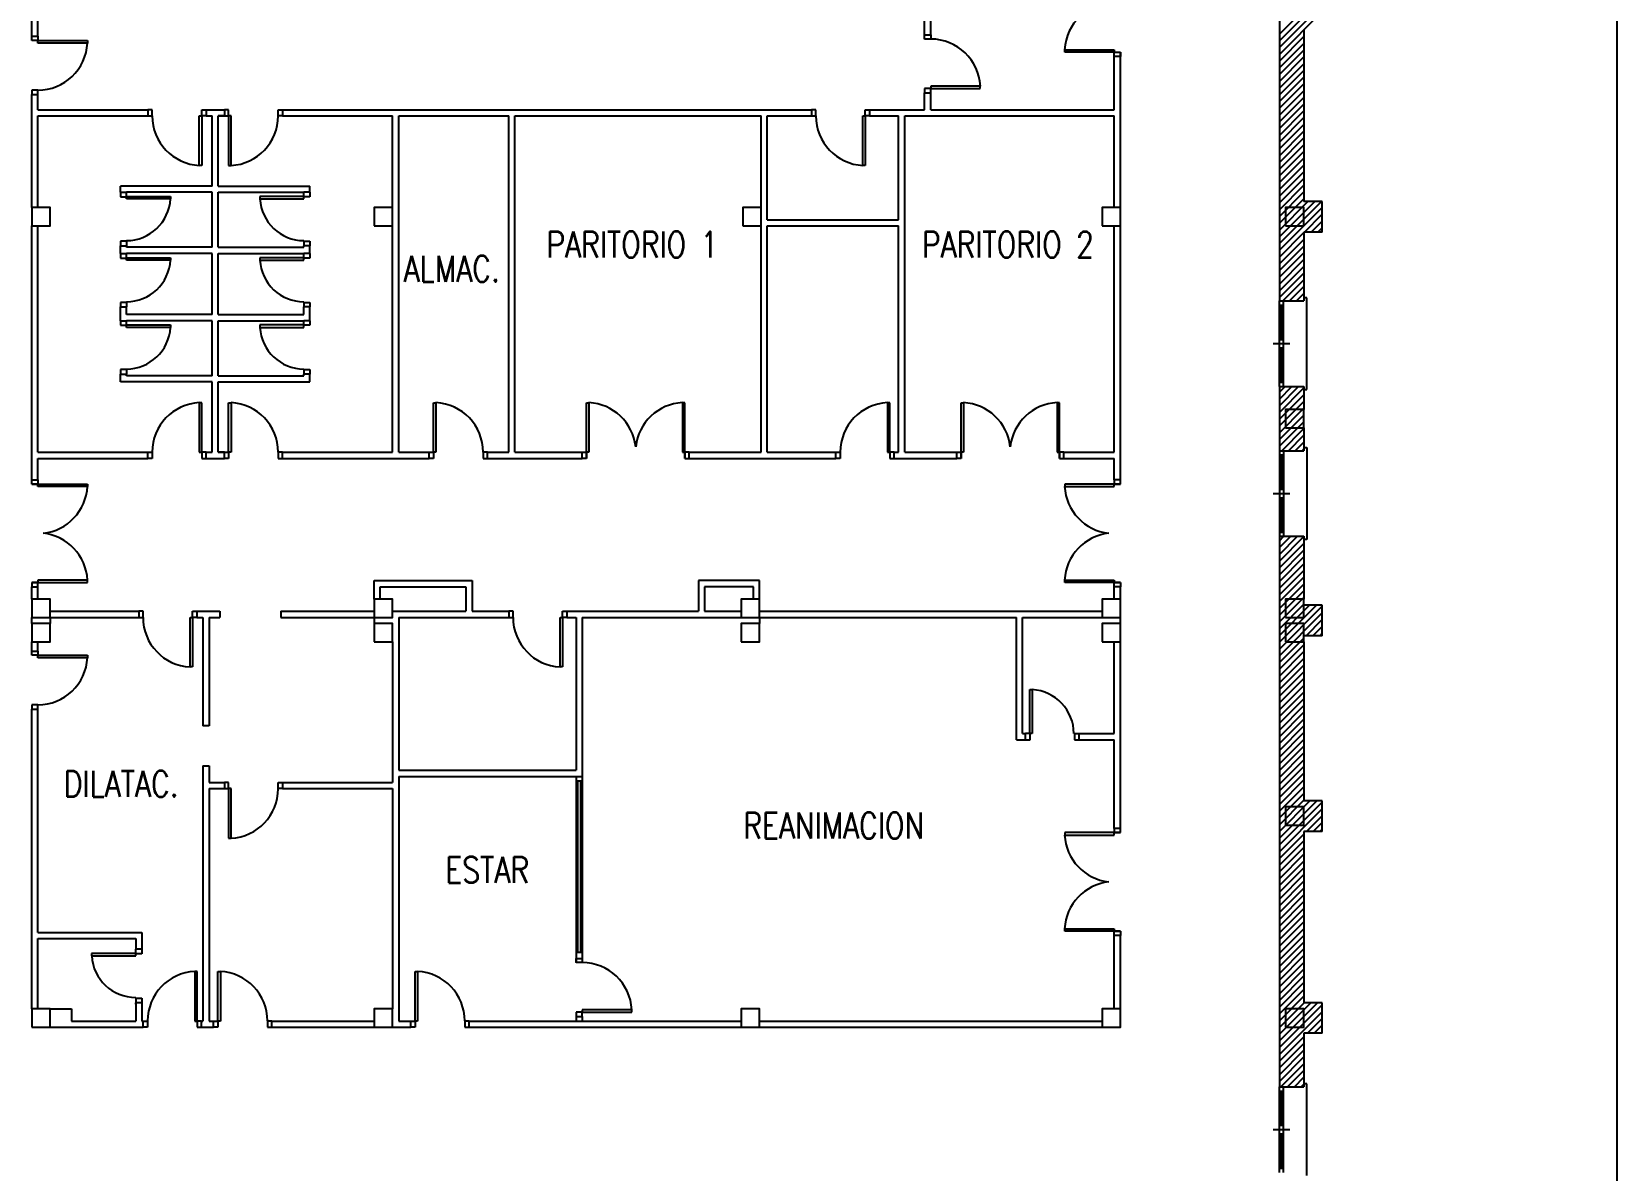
# Model space of a CAD drawing. Extents: x 0 to 420, y 0 to 297.
# Drawn here: x 316.3 to 420, y 79.6 to 154.1 of the extents above; entities that cross this region are included whole.
import ezdxf
from ezdxf.enums import TextEntityAlignment as Align

# ---------------------------------------------------------------- set-up
doc = ezdxf.new("R2010")
doc.units = 0
doc.header["$LTSCALE"] = 0.8
doc.header["$MEASUREMENT"] = 0
doc.layers.get('0').update_dxf_attribs({"linetype": 'CONTINUOUS'})
doc.layers.add('PLANTA-EDIFICIO', color=7, linetype='CONTINUOUS')
doc.layers.add('USO-EDIFICIO', color=7, linetype='CONTINUOUS')
doc.styles.add('ROMANS', font='ROMANS.shx', dxfattribs={"width": 0.8, "height": 1.7})

# ---------------------------------------------------------------- blocks, each defined once
blk = doc.blocks.new('*X14')
at = {"color": 0}
for p, q in [((397.9, 153.95), (400.15, 156.2)), ((397.9, 153.51), (400.59, 156.2)), ((397.9, 153.06), (400.7, 155.86)), ((397.9, 152.62), (400.7, 155.42)), ((397.9, 152.18), (399.5, 153.78)), ((397.9, 151.74), (399.5, 153.34)), ((397.9, 151.3), (399.5, 152.9)), ((397.9, 150.85), (399.5, 152.45)), ((397.9, 150.41), (399.5, 152.01)), ((397.9, 149.97), (399.5, 151.57)), ((397.9, 149.53), (399.5, 151.13)), ((397.9, 149.09), (399.5, 150.69)), ((397.9, 148.64), (399.5, 150.24)), ((397.9, 148.2), (399.5, 149.8)), ((397.9, 147.76), (399.5, 149.36)), ((397.9, 147.32), (399.5, 148.92)), ((397.9, 146.88), (399.5, 148.48)), ((397.9, 146.44), (399.5, 148.04)), ((397.9, 145.99), (399.5, 147.59)), ((397.9, 145.55), (399.5, 147.15)), ((397.9, 145.11), (399.5, 146.71)), ((397.9, 144.67), (399.5, 146.27)), ((397.9, 144.23), (399.5, 145.83)), ((397.9, 143.78), (399.5, 145.38)), ((397.9, 143.34), (399.5, 144.94)), ((397.9, 142.9), (399.5, 144.5)), ((397.9, 142.46), (399.5, 144.06)), ((397.9, 142.02), (399.5, 143.62)), ((397.9, 141.57), (399.5, 143.17)), ((397.9, 141.13), (399.77, 143)), ((397.9, 140.69), (400.21, 143)), ((397.9, 140.25), (400.65, 143)), ((397.9, 139.81), (400.7, 142.61)), ((399.54, 141), (400.7, 142.16)), ((399.98, 141), (400.7, 141.72)), ((400.42, 141), (400.7, 141.28)), ((397.9, 139.36), (399.5, 140.96)), ((397.9, 138.92), (399.5, 140.52)), ((397.9, 138.48), (399.5, 140.08)), ((397.9, 138.04), (399.5, 139.64)), ((397.9, 137.6), (399.5, 139.2)), ((397.9, 137.15), (399.5, 138.75)), ((397.9, 136.71), (399.5, 138.31)), ((398.13, 136.5), (399.5, 137.87)), ((398.57, 136.5), (399.5, 137.43)), ((399.01, 136.5), (399.5, 136.99)), ((399.46, 136.5), (399.5, 136.54)), ((397.9, 130.53), (398.27, 130.9)), ((397.9, 130.08), (398.72, 130.9)), ((397.9, 129.64), (399.16, 130.9)), ((397.9, 129.2), (399.5, 130.8)), ((397.9, 128.76), (399.5, 130.36)), ((397.9, 128.32), (399.5, 129.92)), ((397.9, 127.87), (399.5, 129.47)), ((397.9, 127.43), (399.5, 129.03)), ((397.9, 126.99), (399.5, 128.59)), ((398.05, 126.7), (399.5, 128.15)), ((398.49, 126.7), (399.5, 127.71)), ((398.94, 126.7), (399.5, 127.26)), ((399.38, 126.7), (399.5, 126.82)), ((397.9, 120.8), (398.2, 121.1)), ((397.9, 120.36), (398.64, 121.1)), ((397.9, 119.92), (399.08, 121.1)), ((397.9, 119.48), (399.5, 121.08)), ((397.9, 119.03), (399.5, 120.63)), ((397.9, 118.59), (399.5, 120.19)), ((397.9, 118.15), (399.5, 119.75)), ((397.9, 117.71), (399.5, 119.31)), ((397.9, 117.27), (399.5, 118.87)), ((397.9, 116.83), (399.5, 118.43)), ((397.9, 116.38), (399.5, 117.98)), ((397.9, 115.94), (399.5, 117.54)), ((397.9, 115.5), (399.5, 117.1)), ((397.9, 115.06), (399.5, 116.66)), ((397.9, 114.62), (399.88, 116.6)), ((397.9, 114.17), (400.33, 116.6)), ((397.9, 113.73), (400.7, 116.53)), ((397.9, 113.29), (400.7, 116.09)), ((399.65, 114.6), (400.7, 115.65)), ((400.09, 114.6), (400.7, 115.21)), ((397.9, 112.85), (399.5, 114.45)), ((400.54, 114.6), (400.7, 114.76)), ((397.9, 112.41), (399.5, 114.01)), ((397.9, 111.96), (399.5, 113.56)), ((397.9, 111.52), (399.5, 113.12)), ((397.9, 111.08), (399.5, 112.68)), ((397.9, 110.64), (399.5, 112.24)), ((397.9, 110.2), (399.5, 111.8)), ((397.9, 109.75), (399.5, 111.35)), ((397.9, 109.31), (399.5, 110.91)), ((397.9, 108.87), (399.5, 110.47)), ((397.9, 108.43), (399.5, 110.03)), ((397.9, 107.99), (399.5, 109.59)), ((397.9, 107.54), (399.5, 109.14)), ((397.9, 107.1), (399.5, 108.7)), ((397.9, 106.66), (399.5, 108.26)), ((397.9, 106.22), (399.5, 107.82)), ((397.9, 105.78), (399.5, 107.38)), ((397.9, 105.33), (399.5, 106.93)), ((397.9, 104.89), (399.5, 106.49)), ((397.9, 104.45), (399.5, 106.05)), ((397.9, 104.01), (399.5, 105.61)), ((397.9, 103.57), (399.5, 105.17)), ((397.9, 103.12), (399.5, 104.72)), ((397.9, 102.68), (399.5, 104.28)), ((397.9, 102.24), (399.5, 103.84)), ((397.9, 101.8), (399.9, 103.8)), ((397.9, 101.36), (400.34, 103.8)), ((397.9, 100.92), (400.7, 103.72)), ((397.9, 100.47), (400.7, 103.27)), ((399.67, 101.8), (400.7, 102.83)), ((397.9, 100.03), (399.5, 101.63)), ((400.11, 101.8), (400.7, 102.39)), ((400.55, 101.8), (400.7, 101.95)), ((397.9, 99.59), (399.5, 101.19)), ((397.9, 99.15), (399.5, 100.75)), ((397.9, 98.71), (399.5, 100.31)), ((397.9, 98.26), (399.5, 99.86)), ((397.9, 97.82), (399.5, 99.42)), ((397.9, 97.38), (399.5, 98.98)), ((397.9, 96.94), (399.5, 98.54)), ((397.9, 96.5), (399.5, 98.1)), ((397.9, 96.05), (399.5, 97.65)), ((397.9, 95.61), (399.5, 97.21)), ((397.9, 95.17), (399.5, 96.77)), ((397.9, 94.73), (399.5, 96.33)), ((397.9, 94.29), (399.5, 95.89)), ((397.9, 93.84), (399.5, 95.44)), ((397.9, 93.4), (399.5, 95)), ((397.9, 92.96), (399.5, 94.56)), ((397.9, 92.52), (399.5, 94.12)), ((397.9, 92.08), (399.5, 93.68)), ((397.9, 91.63), (399.5, 93.23)), ((397.9, 91.19), (399.5, 92.79)), ((397.9, 90.75), (399.5, 92.35)), ((397.9, 90.31), (399.5, 91.91)), ((397.9, 89.87), (399.5, 91.47)), ((397.9, 89.42), (399.5, 91.02)), ((397.9, 88.98), (399.52, 90.6)), ((397.9, 88.54), (399.96, 90.6)), ((397.9, 88.1), (400.4, 90.6)), ((397.9, 87.66), (400.7, 90.46)), ((397.9, 87.21), (400.7, 90.01)), ((399.73, 88.6), (400.7, 89.57)), ((397.9, 86.77), (399.5, 88.37)), ((400.17, 88.6), (400.7, 89.13)), ((400.61, 88.6), (400.7, 88.69)), ((397.9, 86.33), (399.5, 87.93)), ((397.9, 85.89), (399.5, 87.49)), ((397.9, 85.45), (399.5, 87.05)), ((397.99, 85.1), (399.5, 86.61)), ((398.44, 85.1), (399.5, 86.16)), ((398.88, 85.1), (399.5, 85.72)), ((399.32, 85.1), (399.5, 85.28))]:
    blk.add_line(p, q, dxfattribs=at)

msp = doc.modelspace()

# ---------------------------------------------------------------- linework, layer by layer
msp.add_line((420, 0), (420, 297))
at = {"layer": 'PLANTA-EDIFICIO'}
for p, q in [((375.1, 153.9), (375.1, 172.5)), ((397.9, 169.4), (397.9, 136.5)), ((316.3, 153.8), (316.3, 167.8)), ((316.7, 153.8), (316.7, 155)), ((374.7, 153.9), (374.7, 155)), ((316.3, 153.8), (316.7, 153.8)), ((316.3, 153.52), (316.3, 153.8)), ((316.7, 153.52), (316.3, 153.52)), ((316.7, 153.8), (316.7, 153.52)), ((316.7, 153.36), (316.7, 153.52)), ((316.7, 153.52), (319.94, 153.52)), ((319.94, 153.52), (319.94, 153.36)), ((374.7, 153.9), (375.1, 153.9)), ((374.7, 153.62), (374.7, 153.9)), ((375.1, 153.62), (374.7, 153.62)), ((375.1, 153.9), (375.1, 153.62)), ((399.5, 154.2), (399.5, 143)), ((319.94, 153.36), (316.7, 153.36)), ((383.86, 152.92), (387.1, 152.92)), ((383.86, 152.76), (383.86, 152.92)), ((387.1, 152.76), (383.86, 152.76)), ((387.1, 152.92), (387.1, 152.76)), ((387.1, 149), (387.1, 152.76)), ((387.1, 152.76), (387.5, 152.76)), ((387.1, 152.48), (387.1, 152.76)), ((387.5, 152.48), (387.1, 152.48)), ((387.5, 142.6), (387.5, 152.76)), ((387.5, 152.76), (387.5, 152.48)), ((374.7, 150.38), (374.7, 150.1)), ((375.1, 150.38), (374.7, 150.38)), ((378.34, 150.54), (375.1, 150.54)), ((375.1, 150.54), (375.1, 150.38)), ((375.1, 150.1), (375.1, 150.38)), ((375.1, 150.38), (378.34, 150.38)), ((378.34, 150.38), (378.34, 150.54)), ((316.7, 150.28), (316.3, 150.28)), ((316.3, 150.28), (316.3, 150)), ((316.3, 150), (316.7, 150)), ((316.3, 142.6), (316.3, 150)), ((316.7, 150), (316.7, 150.28)), ((316.7, 149), (316.7, 150)), ((374.7, 149), (374.7, 150.1)), ((374.7, 150.1), (375.1, 150.1)), ((375.1, 149), (375.1, 150.1)), ((316.7, 149), (323.9, 149)), ((316.7, 148.6), (323.9, 148.6)), ((316.7, 142.6), (316.7, 148.6)), ((323.9, 149), (323.9, 148.6)), ((324.18, 149), (323.9, 149)), ((323.9, 148.6), (324.18, 148.6)), ((324.18, 148.6), (324.18, 149)), ((327.26, 145.36), (327.26, 148.6)), ((327.26, 148.6), (327.42, 148.6)), ((327.42, 149), (327.7, 149)), ((327.42, 148.6), (327.42, 149)), ((327.7, 148.6), (327.42, 148.6)), ((327.42, 148.6), (327.42, 145.36)), ((327.7, 149), (328.9, 149)), ((327.7, 149), (327.7, 148.6)), ((327.7, 148.6), (328.1, 148.6)), ((328.1, 144), (328.1, 148.6)), ((328.5, 144), (328.5, 148.6)), ((328.9, 148.6), (328.5, 148.6)), ((328.5, 148.6), (328.9, 148.6)), ((328.9, 149), (328.9, 148.6)), ((329.18, 149), (328.9, 149)), ((328.9, 148.6), (329.18, 148.6)), ((329.18, 148.6), (329.18, 149)), ((329.34, 148.6), (329.18, 148.6)), ((329.18, 148.6), (329.18, 145.36)), ((329.34, 145.36), (329.34, 148.6)), ((332.42, 148.6), (332.42, 149)), ((332.42, 149), (332.7, 149)), ((332.7, 148.6), (332.42, 148.6)), ((332.7, 149), (367.3, 149)), ((332.7, 149), (332.7, 148.6)), ((332.7, 148.6), (339.9, 148.6)), ((339.9, 142.6), (339.9, 148.6)), ((340.3, 148.6), (347.5, 148.6)), ((340.3, 126.6), (340.3, 148.6)), ((347.5, 126.6), (347.5, 148.6)), ((347.9, 148.6), (364, 148.6)), ((347.9, 126.6), (347.9, 148.6)), ((364, 142.6), (364, 148.6)), ((364.4, 141.8), (364.4, 148.6)), ((364.4, 148.6), (367.3, 148.6)), ((367.3, 149), (367.3, 148.6)), ((367.58, 149), (367.3, 149)), ((367.3, 148.6), (367.58, 148.6)), ((367.58, 148.6), (367.58, 149)), ((370.66, 148.6), (370.82, 148.6)), ((370.66, 145.36), (370.66, 148.6)), ((370.82, 148.6), (370.82, 149)), ((370.82, 149), (371.1, 149)), ((370.82, 148.6), (370.82, 145.36)), ((371.1, 148.6), (370.82, 148.6)), ((371.1, 149), (374.7, 149)), ((371.1, 149), (371.1, 148.6)), ((371.1, 148.6), (373, 148.6)), ((373, 141.8), (373, 148.6)), ((373.4, 148.6), (387.1, 148.6)), ((373.4, 126.6), (373.4, 148.6)), ((375.1, 149), (387.1, 149)), ((387.1, 142.6), (387.1, 148.6)), ((327.42, 145.36), (327.26, 145.36)), ((329.18, 145.36), (329.34, 145.36)), ((370.82, 145.36), (370.66, 145.36)), ((322.1, 143.6), (322.1, 144)), ((328.1, 144), (322.1, 144)), ((322.1, 143.6), (322.5, 143.6)), ((322.1, 143.6), (322.1, 143.3)), ((322.1, 143.3), (322.5, 143.3)), ((328.1, 143.6), (322.5, 143.6)), ((322.5, 143.3), (322.5, 143.6)), ((322.5, 143.16), (322.5, 143.32)), ((322.5, 143.32), (325.38, 143.32)), ((325.38, 143.16), (322.5, 143.16)), ((325.38, 143.32), (325.38, 143.16)), ((328.1, 140), (328.1, 143.6)), ((328.5, 144), (334.5, 144)), ((328.5, 140), (328.5, 143.6)), ((328.5, 143.6), (334.1, 143.6)), ((334.1, 143.32), (331.22, 143.32)), ((331.22, 143.32), (331.22, 143.16)), ((331.22, 143.16), (334.1, 143.16)), ((334.5, 143.6), (334.1, 143.6)), ((334.1, 143.3), (334.1, 143.6)), ((334.1, 143.16), (334.1, 143.32)), ((334.5, 143.3), (334.1, 143.3)), ((334.5, 143.6), (334.5, 144)), ((334.5, 143.6), (334.5, 143.3)), ((400.7, 143), (399.5, 143)), ((400.7, 141), (400.7, 143)), ((316.3, 124.8), (316.3, 141.4)), ((316.7, 126.6), (316.7, 141.4)), ((339.9, 126.6), (339.9, 141.4)), ((364, 126.6), (364, 141.4)), ((364.4, 141.8), (373, 141.8)), ((364.4, 141.4), (373, 141.4)), ((364.4, 126.6), (364.4, 141.4)), ((373, 126.6), (373, 141.4)), ((387.1, 126.6), (387.1, 141.4)), ((387.5, 124.8), (387.5, 141.4)), ((322.5, 140.4), (322.1, 140.4)), ((322.1, 140.4), (322.1, 140.1)), ((322.1, 139.6), (322.1, 140.1)), ((322.1, 140.1), (322.5, 140.1)), ((322.5, 140.44), (322.5, 140.1)), ((322.5, 140), (322.5, 140.1)), ((328.1, 140), (322.5, 140)), ((328.5, 140), (334.1, 140)), ((334.1, 140.44), (334.1, 140.1)), ((334.1, 140.4), (334.5, 140.4)), ((334.1, 140), (334.1, 140.1)), ((334.5, 140.1), (334.1, 140.1)), ((334.5, 140.4), (334.5, 140.1)), ((334.5, 139.6), (334.5, 140.1)), ((400.7, 141), (399.5, 141)), ((399.5, 141), (399.5, 136.5)), ((322.1, 139.6), (322.5, 139.6)), ((322.1, 139.6), (322.1, 139.3)), ((322.1, 139.3), (322.5, 139.3)), ((328.1, 139.6), (322.5, 139.6)), ((322.5, 139.3), (322.5, 139.6)), ((322.5, 139.32), (325.38, 139.32)), ((322.5, 139.16), (322.5, 139.32)), ((325.38, 139.16), (322.5, 139.16)), ((325.38, 139.32), (325.38, 139.16)), ((328.1, 135.6), (328.1, 139.6)), ((328.5, 135.6), (328.5, 139.6)), ((328.5, 139.6), (334.1, 139.6)), ((331.22, 139.32), (331.22, 139.16)), ((334.1, 139.32), (331.22, 139.32)), ((331.22, 139.16), (334.1, 139.16)), ((334.5, 139.6), (334.1, 139.6)), ((334.1, 139.3), (334.1, 139.6)), ((334.1, 139.16), (334.1, 139.32)), ((334.5, 139.3), (334.1, 139.3)), ((334.5, 139.6), (334.5, 139.3)), ((322.1, 136.4), (322.1, 136.1)), ((322.5, 136.4), (322.1, 136.4)), ((322.1, 135.2), (322.1, 136.1)), ((322.1, 136.1), (322.5, 136.1)), ((322.5, 136.44), (322.5, 136.1)), ((322.5, 135.6), (322.5, 136.1)), ((334.1, 136.44), (334.1, 136.1)), ((334.1, 136.4), (334.5, 136.4)), ((334.1, 135.6), (334.1, 136.1)), ((334.5, 136.1), (334.1, 136.1)), ((334.5, 136.4), (334.5, 136.1)), ((334.5, 135.2), (334.5, 136.1)), ((397.9, 136.5), (399.5, 136.5)), ((397.9, 130.9), (397.9, 136.5)), ((397.9, 136.22), (398.18, 136.22)), ((398.04, 133.98), (398.04, 136.22)), ((398.18, 130.9), (398.18, 136.5)), ((399.7, 136.7), (399.5, 136.7)), ((399.7, 130.7), (399.7, 136.7)), ((322.1, 135.2), (322.5, 135.2)), ((322.1, 135.2), (322.1, 134.9)), ((322.1, 134.9), (322.5, 134.9)), ((328.1, 135.6), (322.5, 135.6)), ((328.1, 135.2), (322.5, 135.2)), ((322.5, 134.9), (322.5, 135.2)), ((322.5, 134.92), (325.38, 134.92)), ((322.5, 134.76), (322.5, 134.92)), ((325.38, 134.92), (325.38, 134.76)), ((328.1, 131.6), (328.1, 135.2)), ((328.5, 135.6), (334.1, 135.6)), ((328.5, 131.6), (328.5, 135.2)), ((328.5, 135.2), (334.1, 135.2)), ((331.22, 134.92), (331.22, 134.76)), ((334.1, 134.92), (331.22, 134.92)), ((334.5, 135.2), (334.1, 135.2)), ((334.1, 134.9), (334.1, 135.2)), ((334.1, 134.76), (334.1, 134.92)), ((334.5, 134.9), (334.1, 134.9)), ((334.5, 135.2), (334.5, 134.9)), ((325.38, 134.76), (322.5, 134.76)), ((331.22, 134.76), (334.1, 134.76)), ((397.9, 133.98), (398.18, 133.98)), ((397.5, 133.7), (398.58, 133.7)), ((397.9, 133.7), (398.18, 133.7)), ((397.9, 133.42), (398.18, 133.42)), ((398.04, 131.18), (398.04, 133.42)), ((322.1, 132), (322.1, 131.7)), ((322.5, 132), (322.1, 132)), ((322.1, 131.7), (322.5, 131.7)), ((322.1, 131.2), (322.1, 131.7)), ((322.5, 132.04), (322.5, 131.7)), ((322.5, 131.6), (322.5, 131.7)), ((334.1, 132.04), (334.1, 131.7)), ((334.1, 132), (334.5, 132)), ((334.1, 131.6), (334.1, 131.7)), ((334.5, 131.7), (334.1, 131.7)), ((334.5, 132), (334.5, 131.7)), ((334.5, 131.2), (334.5, 131.7)), ((328.1, 131.2), (322.1, 131.2)), ((328.1, 131.6), (322.5, 131.6)), ((328.1, 126.6), (328.1, 131.2)), ((328.5, 131.6), (334.1, 131.6)), ((328.5, 126.6), (328.5, 131.2)), ((328.5, 131.2), (334.5, 131.2)), ((397.9, 131.18), (398.18, 131.18)), ((397.9, 130.9), (397.9, 126.7)), ((397.9, 130.9), (399.5, 130.9)), ((397.9, 130.9), (398.18, 130.9)), ((399.5, 130.9), (399.5, 129.4)), ((399.5, 130.7), (399.7, 130.7)), ((327.26, 129.84), (327.26, 126.6)), ((327.42, 129.84), (327.26, 129.84)), ((327.42, 126.6), (327.42, 129.84)), ((329.18, 126.6), (329.18, 129.84)), ((329.18, 129.84), (329.34, 129.84)), ((329.34, 129.84), (329.34, 126.6)), ((342.58, 129.84), (342.74, 129.84)), ((342.58, 126.6), (342.58, 129.84)), ((342.74, 129.84), (342.74, 126.6)), ((352.58, 126.6), (352.58, 129.84)), ((352.58, 129.84), (352.74, 129.84)), ((352.74, 129.84), (352.74, 126.6)), ((358.86, 129.84), (358.86, 126.6)), ((359.02, 129.84), (358.86, 129.84)), ((359.02, 126.6), (359.02, 129.84)), ((372.42, 129.84), (372.26, 129.84)), ((372.26, 129.84), (372.26, 126.6)), ((372.42, 126.6), (372.42, 129.84)), ((377.08, 129.84), (377.24, 129.84)), ((377.08, 126.6), (377.08, 129.84)), ((377.24, 129.84), (377.24, 126.6)), ((383.52, 129.84), (383.36, 129.84)), ((383.36, 129.84), (383.36, 126.6)), ((383.52, 126.6), (383.52, 129.84)), ((399.5, 128.2), (399.5, 126.7)), ((316.7, 126.6), (323.9, 126.6)), ((323.9, 126.2), (323.9, 126.6)), ((323.9, 126.6), (324.18, 126.6)), ((324.18, 126.6), (324.18, 126.2)), ((327.26, 126.6), (327.42, 126.6)), ((327.42, 126.6), (327.42, 126.2)), ((327.7, 126.6), (327.42, 126.6)), ((327.7, 126.6), (328.1, 126.6)), ((327.7, 126.2), (327.7, 126.6)), ((328.9, 126.6), (328.5, 126.6)), ((328.5, 126.6), (328.9, 126.6)), ((328.9, 126.2), (328.9, 126.6)), ((328.9, 126.6), (329.18, 126.6)), ((329.34, 126.6), (329.18, 126.6)), ((329.18, 126.6), (329.18, 126.2)), ((332.7, 126.6), (332.42, 126.6)), ((332.42, 126.6), (332.42, 126.2)), ((332.7, 126.6), (339.9, 126.6)), ((332.7, 126.2), (332.7, 126.6)), ((340.3, 126.6), (342.3, 126.6)), ((342.3, 126.2), (342.3, 126.6)), ((342.3, 126.6), (342.58, 126.6)), ((342.58, 126.6), (342.58, 126.2)), ((342.74, 126.6), (342.58, 126.6)), ((345.82, 126.6), (345.82, 126.2)), ((346.1, 126.6), (345.82, 126.6)), ((346.1, 126.6), (347.5, 126.6)), ((346.1, 126.2), (346.1, 126.6)), ((347.9, 126.6), (352.3, 126.6)), ((352.3, 126.2), (352.3, 126.6)), ((352.3, 126.6), (352.58, 126.6)), ((352.74, 126.6), (352.58, 126.6)), ((352.58, 126.6), (352.58, 126.2)), ((352.58, 126.2), (352.58, 126.6)), ((358.86, 126.6), (359.02, 126.6)), ((359.02, 126.6), (359.02, 126.2)), ((359.3, 126.6), (359.02, 126.6)), ((359.02, 126.2), (359.02, 126.6)), ((359.3, 126.6), (364, 126.6)), ((359.3, 126.2), (359.3, 126.6)), ((364.4, 126.6), (368.9, 126.6)), ((368.9, 126.2), (368.9, 126.6)), ((368.9, 126.6), (369.18, 126.6)), ((369.18, 126.6), (369.18, 126.2)), ((372.26, 126.6), (372.42, 126.6)), ((372.7, 126.6), (372.42, 126.6)), ((372.42, 126.6), (372.42, 126.2)), ((372.7, 126.6), (373, 126.6)), ((372.7, 126.2), (372.7, 126.6)), ((373.4, 126.6), (376.8, 126.6)), ((376.8, 126.2), (376.8, 126.6)), ((376.8, 126.6), (377.08, 126.6)), ((377.08, 126.2), (377.08, 126.6)), ((377.08, 126.6), (377.08, 126.2)), ((377.24, 126.6), (377.08, 126.6)), ((383.36, 126.6), (383.52, 126.6)), ((383.52, 126.2), (383.52, 126.6)), ((383.8, 126.6), (383.52, 126.6)), ((383.52, 126.6), (383.52, 126.2)), ((383.8, 126.6), (387.1, 126.6)), ((383.8, 126.2), (383.8, 126.6)), ((397.9, 126.7), (399.5, 126.7)), ((397.9, 126.7), (398.18, 126.7)), ((397.9, 126.7), (397.9, 121.1)), ((398.18, 126.7), (398.18, 121.1)), ((399.5, 126.9), (399.7, 126.9)), ((399.7, 126.9), (399.7, 120.9)), ((316.7, 124.8), (316.7, 126.2)), ((316.7, 126.2), (323.9, 126.2)), ((324.18, 126.2), (323.9, 126.2)), ((327.42, 126.2), (327.7, 126.2)), ((327.7, 126.2), (328.9, 126.2)), ((329.18, 126.2), (328.9, 126.2)), ((332.42, 126.2), (332.7, 126.2)), ((332.7, 126.2), (342.3, 126.2)), ((342.58, 126.2), (342.3, 126.2)), ((345.82, 126.2), (346.1, 126.2)), ((346.1, 126.2), (352.3, 126.2)), ((352.58, 126.2), (352.3, 126.2)), ((359.02, 126.2), (359.3, 126.2)), ((359.3, 126.2), (368.9, 126.2)), ((369.18, 126.2), (368.9, 126.2)), ((372.42, 126.2), (372.7, 126.2)), ((372.7, 126.2), (376.8, 126.2)), ((377.08, 126.2), (376.8, 126.2)), ((383.52, 126.2), (383.8, 126.2)), ((383.8, 126.2), (387.1, 126.2)), ((387.1, 124.8), (387.1, 126.2)), ((397.9, 126.42), (398.18, 126.42)), ((398.04, 126.42), (398.04, 124.18)), ((316.3, 124.8), (316.7, 124.8)), ((316.3, 124.52), (316.3, 124.8)), ((316.3, 124.52), (316.7, 124.52)), ((316.7, 124.52), (316.3, 124.52)), ((316.7, 124.8), (316.7, 124.52)), ((316.7, 124.36), (316.7, 124.52)), ((316.7, 124.52), (319.94, 124.52)), ((319.94, 124.52), (319.94, 124.36)), ((387.1, 124.52), (383.86, 124.52)), ((383.86, 124.52), (383.86, 124.36)), ((387.5, 124.8), (387.1, 124.8)), ((387.1, 124.8), (387.1, 124.52)), ((387.1, 124.36), (387.1, 124.52)), ((387.1, 124.52), (387.5, 124.52)), ((387.5, 124.52), (387.1, 124.52)), ((387.5, 124.52), (387.5, 124.8)), ((319.94, 124.36), (316.7, 124.36)), ((383.86, 124.36), (387.1, 124.36)), ((397.5, 123.9), (398.58, 123.9)), ((397.9, 124.18), (398.18, 124.18)), ((397.9, 123.9), (398.18, 123.9)), ((397.9, 123.62), (398.18, 123.62)), ((398.04, 123.62), (398.04, 121.38)), ((397.9, 121.38), (398.18, 121.38)), ((397.9, 121.1), (399.5, 121.1)), ((397.9, 121.1), (397.9, 85.1)), ((399.5, 121.1), (399.5, 117)), ((399.7, 120.9), (399.5, 120.9)), ((319.94, 118.24), (316.7, 118.24)), ((316.7, 118.24), (316.7, 118.08)), ((319.94, 118.08), (319.94, 118.24)), ((383.86, 118.24), (387.1, 118.24)), ((383.86, 118.08), (383.86, 118.24)), ((387.1, 118.24), (387.1, 118.08)), ((316.3, 118.08), (316.7, 118.08)), ((316.7, 118.08), (316.3, 118.08)), ((316.3, 118.08), (316.3, 117.8)), ((316.3, 117.8), (316.7, 117.8)), ((316.3, 117), (316.3, 117.8)), ((316.7, 117.8), (316.7, 118.08)), ((316.7, 118.08), (319.94, 118.08)), ((316.7, 117), (316.7, 117.8)), ((338.7, 118.2), (345.1, 118.2)), ((338.7, 117), (338.7, 118.2)), ((339.1, 117.8), (344.7, 117.8)), ((339.1, 117), (339.1, 117.8)), ((344.7, 117.8), (344.7, 116.2)), ((345.1, 118.2), (345.1, 116.2)), ((359.9, 118.2), (359.9, 116.2)), ((363.9, 118.2), (359.9, 118.2)), ((363.5, 117.8), (360.3, 117.8)), ((360.3, 117.8), (360.3, 116.2)), ((363.5, 117), (363.5, 117.8)), ((363.9, 117), (363.9, 118.2)), ((387.1, 118.08), (383.86, 118.08)), ((387.1, 118.08), (387.5, 118.08)), ((387.1, 117.8), (387.1, 118.08)), ((387.5, 118.08), (387.1, 118.08)), ((387.5, 117.8), (387.1, 117.8)), ((387.1, 117), (387.1, 117.8)), ((387.5, 118.08), (387.5, 117.8)), ((387.5, 117), (387.5, 117.8)), ((317.5, 116.2), (323.3, 116.2)), ((323.3, 116.2), (323.3, 115.8)), ((323.58, 116.2), (323.3, 116.2)), ((323.58, 115.8), (323.58, 116.2)), ((326.82, 116.2), (327.1, 116.2)), ((326.82, 115.8), (326.82, 116.2)), ((327.1, 116.2), (328.6, 116.2)), ((327.1, 116.2), (327.1, 115.8)), ((328.6, 116.2), (328.6, 115.8)), ((332.6, 116.2), (338.7, 116.2)), ((332.6, 116.2), (332.6, 115.8)), ((339.9, 116.2), (344.7, 116.2)), ((345.1, 116.2), (347.5, 116.2)), ((347.5, 116.2), (347.5, 115.8)), ((347.78, 116.2), (347.5, 116.2)), ((347.78, 115.8), (347.78, 116.2)), ((351.02, 115.8), (351.02, 116.2)), ((351.02, 116.2), (351.3, 116.2)), ((351.3, 116.2), (359.9, 116.2)), ((351.3, 116.2), (351.3, 115.8)), ((360.3, 116.2), (362.7, 116.2)), ((363.9, 116.2), (386.3, 116.2)), ((400.7, 116.6), (399.5, 116.6)), ((400.7, 114.6), (400.7, 116.6)), ((316.3, 115.4), (316.3, 115.8)), ((317.5, 115.8), (317.5, 115.4)), ((317.5, 115.8), (323.3, 115.8)), ((323.3, 115.8), (323.58, 115.8)), ((326.66, 112.56), (326.66, 115.8)), ((326.66, 115.8), (326.82, 115.8)), ((327.1, 115.8), (326.82, 115.8)), ((326.82, 115.8), (326.82, 112.56)), ((327.1, 115.8), (327.5, 115.8)), ((327.5, 115.8), (327.5, 108.7)), ((327.9, 115.8), (328.6, 115.8)), ((327.9, 115.8), (327.9, 108.7)), ((332.6, 115.8), (338.7, 115.8)), ((338.7, 115.8), (338.7, 115.4)), ((340.3, 115.8), (340.3, 105.8)), ((340.3, 115.8), (347.5, 115.8)), ((347.5, 115.8), (347.78, 115.8)), ((350.86, 115.8), (351.02, 115.8)), ((350.86, 112.56), (350.86, 115.8)), ((351.02, 115.8), (351.02, 112.56)), ((351.3, 115.8), (351.02, 115.8)), ((351.3, 115.8), (351.9, 115.8)), ((351.9, 115.8), (351.9, 105.8)), ((352.3, 115.8), (362.7, 115.8)), ((352.3, 115.8), (352.3, 105.4)), ((363.9, 115.8), (363.9, 115.4)), ((363.9, 115.8), (380.7, 115.8)), ((380.7, 107.8), (380.7, 115.8)), ((381.1, 115.8), (386.3, 115.8)), ((381.1, 108.2), (381.1, 115.8)), ((387.5, 115.4), (387.5, 115.8)), ((316.3, 113.6), (316.3, 114.2)), ((316.7, 113.6), (316.7, 114.2)), ((339.9, 114.2), (339.9, 105)), ((387.1, 108.2), (387.1, 114.2)), ((387.5, 102), (387.5, 114.2)), ((400.7, 114.6), (399.5, 114.6)), ((399.5, 114.2), (399.5, 103.8)), ((316.3, 113.6), (316.7, 113.6)), ((316.3, 113.32), (316.3, 113.6)), ((316.7, 113.32), (316.3, 113.32)), ((316.7, 113.6), (316.7, 113.32)), ((316.7, 113.16), (316.7, 113.32)), ((316.7, 113.32), (319.94, 113.32)), ((319.94, 113.16), (316.7, 113.16)), ((319.94, 113.32), (319.94, 113.16)), ((326.82, 112.56), (326.66, 112.56)), ((351.02, 112.56), (350.86, 112.56)), ((381.58, 111.08), (381.74, 111.08)), ((381.58, 108.2), (381.58, 111.08)), ((381.74, 111.08), (381.74, 108.2)), ((316.7, 110.08), (316.3, 110.08)), ((316.3, 110.08), (316.3, 109.8)), ((316.7, 109.8), (316.7, 110.08)), ((316.3, 109.8), (316.7, 109.8)), ((316.3, 90.2), (316.3, 109.8)), ((316.7, 95.2), (316.7, 109.8)), ((327.9, 108.7), (327.5, 108.7)), ((381.1, 108.2), (381.3, 108.2)), ((381.3, 107.8), (381.3, 108.2)), ((381.6, 108.2), (381.3, 108.2)), ((381.74, 108.2), (381.58, 108.2)), ((381.6, 107.8), (381.6, 108.2)), ((384.46, 108.2), (384.8, 108.2)), ((384.5, 108.2), (384.5, 107.8)), ((384.8, 108.2), (387.1, 108.2)), ((384.8, 107.8), (384.8, 108.2)), ((380.7, 107.8), (381.3, 107.8)), ((381.3, 107.8), (381.6, 107.8)), ((384.5, 107.8), (384.8, 107.8)), ((384.8, 107.8), (387.1, 107.8)), ((387.1, 102), (387.1, 107.8)), ((327.5, 106.1), (327.5, 89.4)), ((327.5, 106.1), (327.9, 106.1)), ((327.9, 106.1), (327.9, 105)), ((340.3, 105.8), (351.9, 105.8)), ((327.9, 105), (328.9, 105)), ((328.9, 105), (328.9, 104.6)), ((329.18, 105), (328.9, 105)), ((329.18, 104.6), (329.18, 105)), ((332.42, 104.6), (332.42, 105)), ((332.42, 105), (332.7, 105)), ((332.7, 105), (339.9, 105)), ((332.7, 105), (332.7, 104.6)), ((340.3, 105.4), (340.3, 89.4)), ((340.3, 105.4), (352.3, 105.4)), ((351.9, 105.4), (351.9, 93.2)), ((351.9, 105.1), (352.3, 105.1)), ((352, 105.1), (352, 93.9)), ((352.2, 105.1), (352.2, 93.9)), ((352.3, 105.4), (352.3, 93.5)), ((327.9, 104.6), (327.9, 89.4)), ((327.9, 104.6), (328.9, 104.6)), ((328.9, 104.6), (329.18, 104.6)), ((329.34, 104.6), (329.18, 104.6)), ((329.18, 104.6), (329.18, 101.36)), ((329.34, 101.36), (329.34, 104.6)), ((332.7, 104.6), (332.42, 104.6)), ((332.7, 104.6), (339.9, 104.6)), ((339.9, 104.6), (339.9, 90.2)), ((400.7, 103.8), (399.5, 103.8)), ((400.7, 101.8), (400.7, 103.8)), ((383.86, 101.72), (383.86, 101.56)), ((387.1, 101.72), (383.86, 101.72)), ((387.5, 102), (387.1, 102)), ((387.1, 102), (387.1, 101.72)), ((387.5, 101.72), (387.1, 101.72)), ((387.1, 101.72), (387.5, 101.72)), ((387.1, 101.56), (387.1, 101.72)), ((387.5, 101.72), (387.5, 102)), ((399.5, 101.8), (399.5, 90.6)), ((400.7, 101.8), (399.5, 101.8)), ((329.18, 101.36), (329.34, 101.36)), ((383.86, 101.56), (387.1, 101.56)), ((383.86, 95.28), (383.86, 95.44)), ((383.86, 95.44), (387.1, 95.44)), ((387.1, 95.44), (387.1, 95.28)), ((316.7, 95.2), (323.5, 95.2)), ((316.7, 90.2), (316.7, 94.8)), ((316.7, 94.8), (323.1, 94.8)), ((323.1, 94.8), (323.1, 94.1)), ((323.5, 95.2), (323.5, 94.1)), ((387.1, 95.28), (383.86, 95.28)), ((387.5, 95.28), (387.1, 95.28)), ((387.1, 95), (387.1, 95.28)), ((387.1, 95.28), (387.5, 95.28)), ((387.5, 95), (387.1, 95)), ((387.1, 90.2), (387.1, 95)), ((387.5, 95.28), (387.5, 95)), ((387.5, 90.2), (387.5, 95)), ((323.1, 93.82), (320.22, 93.82)), ((320.22, 93.82), (320.22, 93.66)), ((320.22, 93.66), (323.1, 93.66)), ((323.1, 93.8), (323.1, 94.1)), ((323.5, 94.1), (323.1, 94.1)), ((323.1, 93.66), (323.1, 93.82)), ((323.5, 93.8), (323.1, 93.8)), ((323.5, 94.1), (323.5, 93.8)), ((351.9, 93.9), (352.3, 93.9)), ((351.9, 93.22), (351.9, 93.5)), ((351.9, 93.5), (352.3, 93.5)), ((352.3, 93.5), (352.3, 93.22)), ((327.12, 92.64), (326.96, 92.64)), ((326.96, 92.64), (326.96, 89.4)), ((327.12, 89.4), (327.12, 92.64)), ((328.48, 92.64), (328.64, 92.64)), ((328.48, 89.4), (328.48, 92.64)), ((328.64, 92.64), (328.64, 89.4)), ((341.38, 89.4), (341.38, 92.64)), ((341.38, 92.64), (341.54, 92.64)), ((341.54, 92.64), (341.54, 89.4)), ((352.3, 93.22), (351.9, 93.22)), ((323.1, 90.94), (323.1, 90.6)), ((323.1, 90.9), (323.5, 90.9)), ((323.5, 90.6), (323.1, 90.6)), ((323.1, 90.5), (323.1, 90.6)), ((323.1, 90.6), (323.1, 89.4)), ((323.5, 90.9), (323.5, 90.6)), ((323.5, 90.6), (323.5, 89.4)), ((400.7, 90.6), (399.5, 90.6)), ((400.7, 88.6), (400.7, 90.6)), ((317.5, 90.2), (318.9, 90.2)), ((318.9, 90.2), (318.9, 89.4)), ((318.9, 89.4), (323.1, 89.4)), ((323.5, 89.4), (323.6, 89.4)), ((323.6, 89), (323.6, 89.4)), ((323.6, 89.4), (323.88, 89.4)), ((323.88, 89.4), (323.88, 89)), ((326.96, 89.4), (327.12, 89.4)), ((327.4, 89.4), (327.12, 89.4)), ((327.12, 89.4), (327.12, 89)), ((327.4, 89.4), (327.5, 89.4)), ((327.4, 89), (327.4, 89.4)), ((327.9, 89.4), (328.2, 89.4)), ((328.2, 89), (328.2, 89.4)), ((328.2, 89.4), (328.48, 89.4)), ((328.48, 89.4), (328.48, 89)), ((328.64, 89.4), (328.48, 89.4)), ((331.72, 89.4), (331.72, 89)), ((332, 89.4), (331.72, 89.4)), ((332, 89.4), (338.7, 89.4)), ((332, 89), (332, 89.4)), ((340.3, 89.4), (341.1, 89.4)), ((341.1, 89), (341.1, 89.4)), ((341.1, 89.4), (341.38, 89.4)), ((341.54, 89.4), (341.38, 89.4)), ((341.38, 89.4), (341.38, 89)), ((344.9, 89.4), (344.62, 89.4)), ((344.62, 89.4), (344.62, 89)), ((344.9, 89), (344.9, 89.4)), ((344.9, 89.4), (362.7, 89.4)), ((352.3, 89.98), (351.9, 89.98)), ((351.9, 89.98), (351.9, 89.7)), ((351.9, 89.7), (351.9, 89.4)), ((351.9, 89.7), (352.3, 89.7)), ((352.3, 90.14), (352.3, 89.98)), ((355.54, 90.14), (352.3, 90.14)), ((352.3, 89.98), (355.54, 89.98)), ((352.3, 89.7), (352.3, 89.98)), ((352.3, 89.7), (352.3, 89.4)), ((355.54, 89.98), (355.54, 90.14)), ((363.9, 89.4), (386.3, 89.4)), ((317.5, 89), (323.6, 89)), ((323.88, 89), (323.6, 89)), ((327.12, 89), (327.4, 89)), ((327.4, 89), (328.2, 89)), ((328.48, 89), (328.2, 89)), ((331.72, 89), (332, 89)), ((332, 89), (338.7, 89)), ((339.9, 89), (341.1, 89)), ((341.38, 89), (341.1, 89)), ((344.62, 89), (344.9, 89)), ((344.9, 89), (362.7, 89)), ((363.9, 89), (386.3, 89)), ((399.5, 88.6), (399.5, 85.1)), ((400.7, 88.6), (399.5, 88.6)), ((397.9, 85.1), (399.5, 85.1)), ((397.9, 79.5), (397.9, 85.1)), ((398.18, 79.5), (398.18, 85.1)), ((399.7, 85.3), (399.5, 85.3)), ((399.7, 79.3), (399.7, 85.3)), ((397.9, 84.82), (398.18, 84.82)), ((398.04, 82.58), (398.04, 84.82)), ((397.5, 82.3), (398.58, 82.3)), ((397.9, 82.58), (398.18, 82.58)), ((397.9, 82.3), (398.18, 82.3)), ((397.9, 82.02), (398.18, 82.02)), ((398.04, 79.78), (398.04, 82.02)), ((397.9, 79.78), (398.18, 79.78))]:
    msp.add_line(p, q, dxfattribs=at)
for points in [[(316.3, 141.4), (317.5, 141.4), (317.5, 142.6), (316.3, 142.6)], [(338.7, 141.4), (339.9, 141.4), (339.9, 142.6), (338.7, 142.6)], [(362.8, 141.4), (364, 141.4), (364, 142.6), (362.8, 142.6)], [(386.3, 141.4), (387.5, 141.4), (387.5, 142.6), (386.3, 142.6)], [(398.3, 141.4), (399.5, 141.4), (399.5, 142.6), (398.3, 142.6)], [(398.3, 128.2), (399.5, 128.2), (399.5, 129.4), (398.3, 129.4)], [(316.3, 115.8), (317.5, 115.8), (317.5, 117), (316.3, 117)], [(338.7, 115.8), (339.9, 115.8), (339.9, 117), (338.7, 117)], [(362.7, 115.8), (363.9, 115.8), (363.9, 117), (362.7, 117)], [(386.3, 115.8), (387.5, 115.8), (387.5, 117), (386.3, 117)], [(398.3, 115.8), (399.5, 115.8), (399.5, 117), (398.3, 117)], [(316.3, 114.2), (317.5, 114.2), (317.5, 115.4), (316.3, 115.4)], [(338.7, 114.2), (339.9, 114.2), (339.9, 115.4), (338.7, 115.4)], [(362.7, 114.2), (363.9, 114.2), (363.9, 115.4), (362.7, 115.4)], [(386.3, 114.2), (387.5, 114.2), (387.5, 115.4), (386.3, 115.4)], [(398.3, 114.2), (399.5, 114.2), (399.5, 115.4), (398.3, 115.4)], [(398.3, 102.2), (399.5, 102.2), (399.5, 103.4), (398.3, 103.4)], [(316.3, 89), (317.5, 89), (317.5, 90.2), (316.3, 90.2)], [(338.7, 89), (339.9, 89), (339.9, 90.2), (338.7, 90.2)], [(362.7, 89), (363.9, 89), (363.9, 90.2), (362.7, 90.2)], [(386.3, 89), (387.5, 89), (387.5, 90.2), (386.3, 90.2)], [(398.3, 89), (399.5, 89), (399.5, 90.2), (398.3, 90.2)]]:
    msp.add_lwpolyline(points, close=True, dxfattribs=at)
for centre, radius, start, end in [((387.1, 152.75), 3.25, 90.0844, 177.0152), ((375.1, 150.37), 3.25, 2.9848, 89.9156), ((316.7, 153.53), 3.25, 270.0844, 357.0152), ((327.43, 148.6), 3.25, 180.0844, 267.0152), ((329.17, 148.6), 3.25, 272.9848, 359.9156), ((370.83, 148.6), 3.25, 180.0844, 267.0152), ((322.49, 143.33), 2.89, 270.1009, 356.6976), ((334.11, 143.33), 2.89, 183.3024, 269.8991), ((322.49, 139.33), 2.89, 270.1009, 356.6976), ((334.11, 139.33), 2.89, 183.3024, 269.8991), ((322.49, 134.93), 2.89, 270.1009, 356.6976), ((334.11, 134.93), 2.89, 183.3024, 269.8991), ((327.43, 126.6), 3.25, 92.9848, 179.9156), ((329.17, 126.6), 3.25, 0.0844, 87.0152), ((342.57, 126.6), 3.25, 0.0844, 87.0152), ((352.57, 126.6), 3.25, 6.361, 87.0152), ((359.03, 126.6), 3.25, 92.9848, 173.639), ((372.43, 126.6), 3.25, 92.9848, 179.9156), ((377.07, 126.6), 3.25, 6.361, 87.0152), ((383.53, 126.6), 3.25, 92.9848, 173.639), ((316.7, 124.53), 3.25, 276.361, 357.0152), ((387.1, 124.53), 3.25, 182.9848, 263.639), ((316.7, 118.07), 3.25, 2.9848, 83.639), ((387.1, 118.07), 3.25, 96.361, 177.0152), ((326.83, 115.8), 3.25, 180.0844, 267.0152), ((351.03, 115.8), 3.25, 180.0844, 267.0152), ((316.7, 113.33), 3.25, 270.0844, 357.0152), ((381.57, 108.19), 2.89, 0.1009, 86.6976), ((329.17, 104.6), 3.25, 272.9848, 359.9156), ((387.1, 101.73), 3.25, 182.9848, 263.639), ((387.1, 95.27), 3.25, 96.361, 177.0152), ((323.11, 93.83), 2.89, 183.3024, 269.8991), ((327.13, 89.4), 3.25, 92.9848, 179.9156), ((328.47, 89.4), 3.25, 0.0844, 87.0152), ((341.37, 89.4), 3.25, 0.0844, 87.0152), ((352.3, 89.97), 3.25, 2.9848, 89.9156)]:
    msp.add_arc(centre, radius, start, end, dxfattribs=at)

# ---------------------------------------------------------------- block references
at = {"layer": 'PLANTA-EDIFICIO', "color": 9}
msp.add_blockref('*X14', (0, 0), dxfattribs=at)

# ---------------------------------------------------------------- texts
at = {"layer": 'USO-EDIFICIO', "style": 'ROMANS', "width": 0.8}
for s, p in [('PARITORIO 1', (355.58, 139.33)), ('PARITORIO 2', (380.14, 139.33)), ('ALMAC.', (343.77, 137.75)), ('DILATAC.', (322.15, 104.06)), ('REANIMACION', (368.75, 101.33)), ('ESTAR', (346.09, 98.44))]:
    msp.add_text(s, height=1.7, dxfattribs=at).set_placement(p, align=Align.CENTER)

doc.saveas('drawing.dxf')
